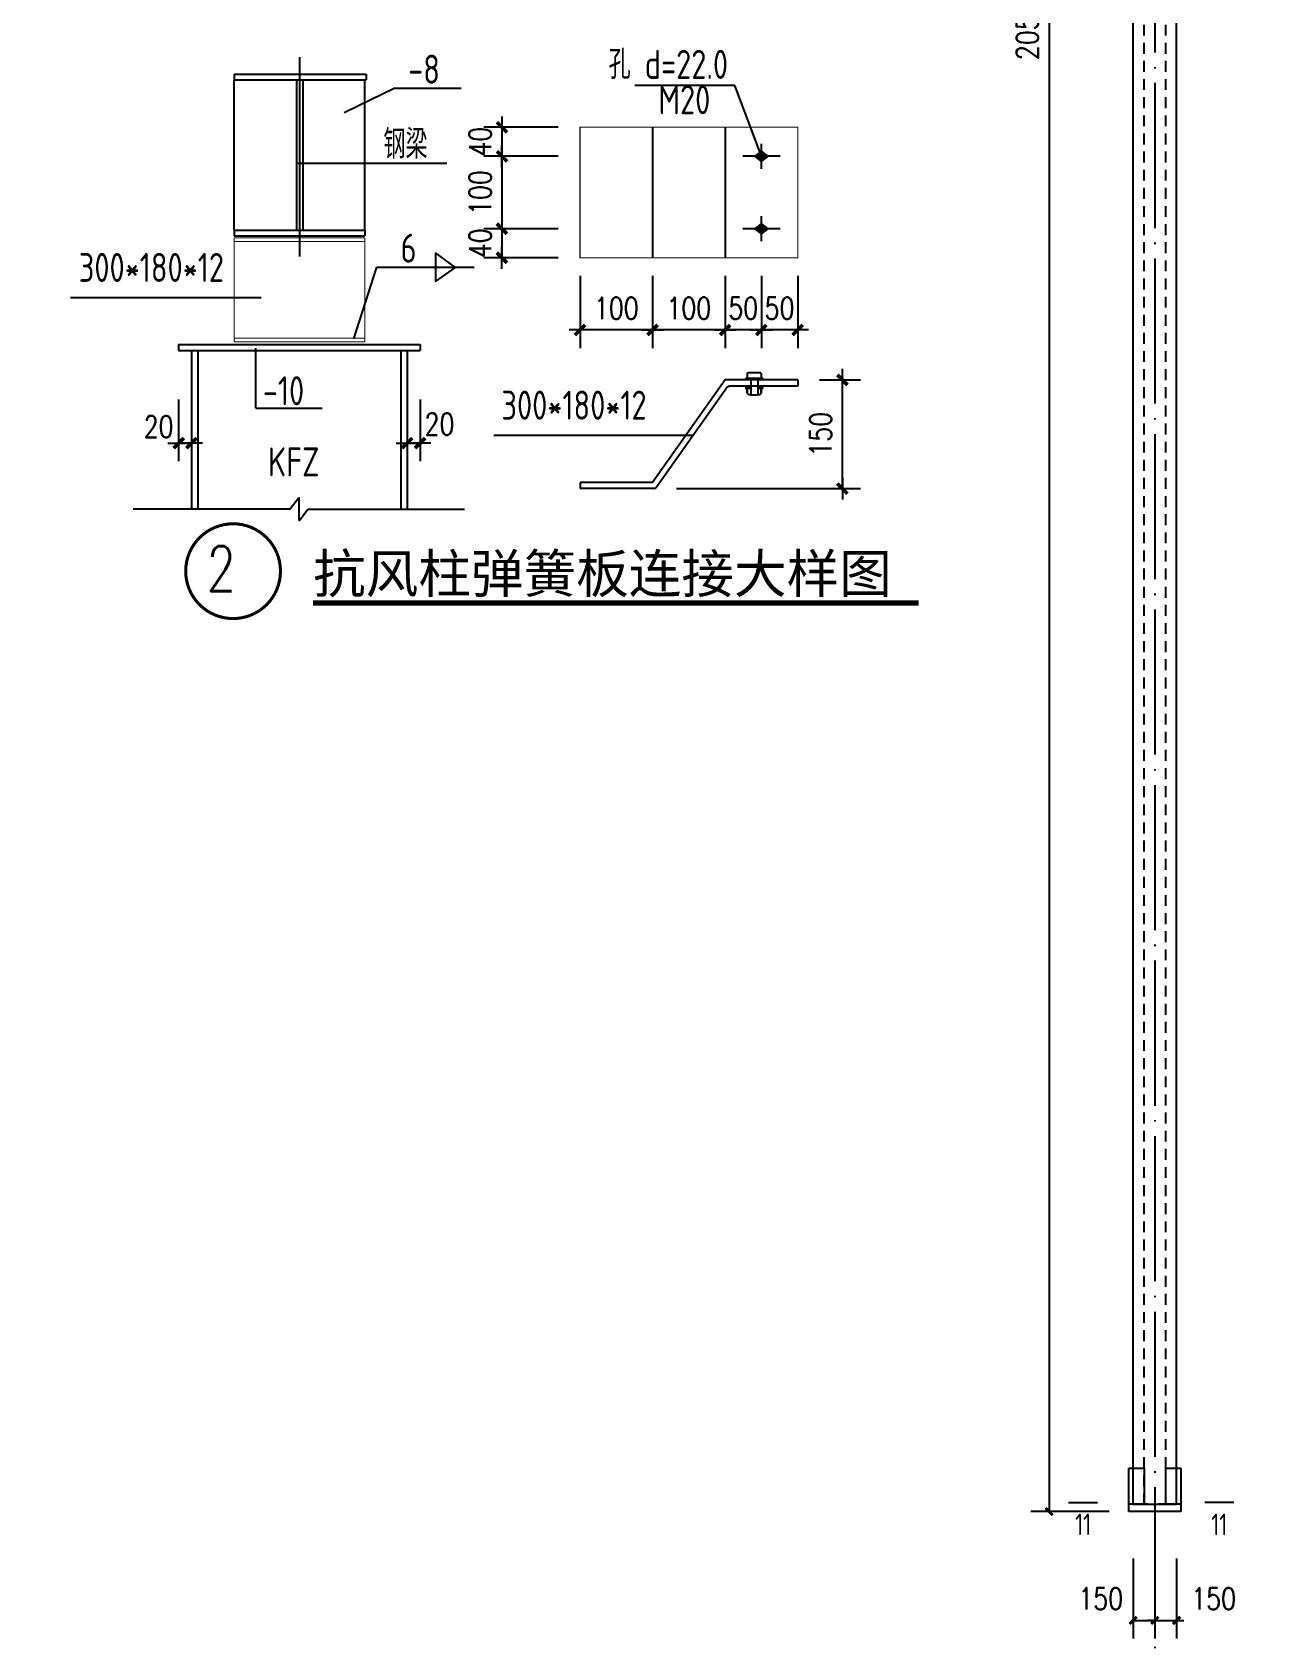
# Model space of a CAD drawing. Extents: x 69728788 to 150676229, y 15322671 to 43663798.
# Drawn here: x 75299984 to 75316932, y 19529627 to 19551819 of the extents above; entities that cross this region are included whole.
import ezdxf
from ezdxf.enums import TextEntityAlignment as Align

# ---------------------------------------------------------------- set-up
doc = ezdxf.new("R2010")
doc.units = 0
doc.header["$LTSCALE"] = 1000
doc.header["$MEASUREMENT"] = 0
for name, pattern in [('4', [5, 1.5, -1, 1.5, -1]), ('6', [8.75, 5, -1.25, 1.25, -1.25]), ('DOTE', [2.4200000000000004, 2, -0.2, 0.02, -0.2])]:
    doc.linetypes.add(name, pattern=pattern)
doc.layers.get('0').update_dxf_attribs({"linetype": 'CONTINUOUS'})
doc.layers.get('DEFPOINTS').update_dxf_attribs({"linetype": 'CONTINUOUS'})
for name, color, linetype in [('10', 7, 'CONTINUOUS'), ('14', 2, 'CONTINUOUS'), ('AXIS', 3, 'CONTINUOUS'), ('DIM_SYMB', 3, 'CONTINUOUS'), ('DOTE', 251, 'DOTE'), ('PUB_DIM', 3, 'CONTINUOUS'), ('PUB_TEXT', 7, 'CONTINUOUS'), ('柱子', 3, 'CONTINUOUS'), ('门窗', 3, '4')]:
    doc.layers.add(name, color=color, linetype=linetype)
doc.styles.add('-黑体', font='simhei.ttf')
doc.styles.add('DIM_FONT', font='SIMPLEX.shx', dxfattribs={"width": 0.8})
doc.styles.add('PC_TEXTSTYLE', font='romans.shx', dxfattribs={"width": 0.8, "bigfont": 'hzfs.shx'})
doc.styles.add('PkpmHz', font='Pkpmeng', dxfattribs={"width": 0.7, "bigfont": 'hztxt'})
doc.styles.add('TSSD_Rein', font='atssdeng.shx', dxfattribs={"width": 0.7, "bigfont": 'atssdchn.shx'})
doc.dimstyles.new('AXIS$0', dxfattribs={"dimtxt": 300, "dimasz": 1, "dimexe": 250, "dimexo": 300, "dimgap": 150, "dimtad": 1, "dimdec": 0, "dimzin": 0, "dimdsep": 46, "dimtxsty": 'DIM_FONT', "dimblk": '_DIMX', "dimblk1": '_DIMX', "dimblk2": '_DIMX', "dimsah": 1, "dimcen": 0.09, "dimclrt": 7, "dimadec": 0, "dimazin": 0, "dimtfac": 1, "dimtdec": 0, "dimtix": 1, "dimtmove": 2, "dimatfit": 3, "dimldrblk": '_DIMX', "dimfxl": 1, "dimtolj": 1, "dimtzin": 0, "dimarcsym": 0})
doc.dimstyles.new('DIMN$0', dxfattribs={"dimtxt": 300, "dimasz": 1, "dimexe": 250, "dimexo": 300, "dimgap": 150, "dimtad": 1, "dimdec": 0, "dimdsep": 46, "dimtxsty": 'DIM_FONT', "dimblk": '_DIMX', "dimcen": 2.5, "dimclrt": 7, "dimadec": 0, "dimazin": 0, "dimtfac": 1, "dimtdec": 0, "dimtix": 1, "dimtmove": 2, "dimatfit": 3, "dimldrblk": '_DIMX', "dimfxl": 1, "dimtolj": 1, "dimtzin": 0, "dimarcsym": 0})

# ---------------------------------------------------------------- blocks, each defined once
blk = doc.blocks.new('_ArchTick')
at = {"color": 0, "linetype": 'ByBlock', "const_width": 0.4}
blk.add_lwpolyline([(-0.5, -0.5), (0.5, 0.5)], dxfattribs=at)
blk = doc.blocks.new('*D715')
at = {"layer": 'DEFPOINTS', "color": 0}
for p in [(75315129.3899678, 19572474.48046558), (75314000.7701496, 19531422.50887001), (75315129.38996774, 19531422.50887001, -401.00413654625)]:
    blk.add_point(p, dxfattribs=at)
at = {"layer": 'PUB_DIM', "color": 0, "lineweight": -2}
for p, q in [((75314829.3899678, 19572474.48046558), (75313750.7701496, 19572474.48046558)), ((75314000.7701496, 19572474.48046558), (75314000.7701496, 19531422.50887001)), ((75314829.38996774, 19531422.50887001), (75313750.7701496, 19531422.50887001))]:
    blk.add_line(p, q, dxfattribs=at)
at = {"layer": 'PUB_DIM', "color": 0, "lineweight": -2, "xscale": 100, "yscale": 100, "zscale": 100}
for p, rotation in [((75314000.7701496, 19572474.48046558), 90), ((75314000.7701496, 19531422.50887001), 270)]:
    blk.add_blockref('_ArchTick', p, dxfattribs=dict(at, rotation=rotation))
at = {"layer": 'PUB_DIM', "color": 7, "insert": (75313700.7701496, 19551948.49466781), "char_height": 300, "attachment_point": 5, "rotation": 90, "style": 'DIM_FONT'}
blk.add_mtext('\\A1;20526', dxfattribs=at)
blk = doc.blocks.new('*D722')
at = {"layer": 'DEFPOINTS', "color": 0}
for p in [(75315457.5258248, 19531077.23617626), (75315757.31797008, 19531077.27817246), (75315757.31797008, 19529922.3753923)]:
    blk.add_point(p, dxfattribs=at)
at = {"layer": 'PUB_DIM', "color": 0, "lineweight": -2}
for p, q in [((75315457.5258248, 19530777.23617626), (75315457.5258248, 19529672.3753923)), ((75315757.31797008, 19530777.27817246), (75315757.31797008, 19529672.3753923)), ((75315457.5258248, 19529922.3753923), (75315357.5258248, 19529922.3753923)), ((75315457.5258248, 19529922.3753923), (75315757.31797008, 19529922.3753923)), ((75315757.31797008, 19529922.3753923), (75315857.31797008, 19529922.3753923))]:
    blk.add_line(p, q, dxfattribs=at)
at = {"layer": 'PUB_DIM', "color": 0, "lineweight": -2, "xscale": 100, "yscale": 100, "zscale": 100}
blk.add_blockref('_ArchTick', (75315457.5258248, 19529922.3753923), dxfattribs=at)
at = {"layer": 'PUB_DIM', "color": 0, "lineweight": -2, "xscale": 100, "yscale": 100, "zscale": 100, "rotation": 180}
blk.add_blockref('_ArchTick', (75315757.31797008, 19529922.3753923), dxfattribs=at)
at = {"layer": 'PUB_DIM', "color": 7, "insert": (75316267.79044847, 19530222.3753923), "char_height": 300, "attachment_point": 5, "style": 'DIM_FONT'}
blk.add_mtext('\\A1;150', dxfattribs=at)
blk = doc.blocks.new('*D723')
at = {"layer": 'DEFPOINTS', "color": 0}
for p in [(75315157.31860295, 19531077.23617626), (75315457.5258248, 19531077.23617626), (75315457.5258248, 19529922.3753923)]:
    blk.add_point(p, dxfattribs=at)
at = {"layer": 'PUB_DIM', "color": 0, "lineweight": -2}
for p, q in [((75315157.31860295, 19530777.23617626), (75315157.31860295, 19529672.3753923)), ((75315457.5258248, 19530777.23617626), (75315457.5258248, 19529672.3753923)), ((75315157.31860295, 19529922.3753923), (75315457.5258248, 19529922.3753923))]:
    blk.add_line(p, q, dxfattribs=at)
at = {"layer": 'PUB_DIM', "color": 0, "lineweight": -2, "xscale": 100, "yscale": 100, "zscale": 100, "rotation": 180}
blk.add_blockref('_ArchTick', (75315157.31860295, 19529922.3753923), dxfattribs=at)
at = {"layer": 'PUB_DIM', "color": 0, "lineweight": -2, "xscale": 100, "yscale": 100, "zscale": 100}
blk.add_blockref('_ArchTick', (75315457.5258248, 19529922.3753923), dxfattribs=at)
at = {"layer": 'PUB_DIM', "color": 7, "insert": (75314712.1137353, 19530222.3753923), "char_height": 300, "attachment_point": 5, "style": 'DIM_FONT'}
blk.add_mtext('\\A1;150', dxfattribs=at)
blk = doc.blocks.new('_DIMX')
blk.add_line((-150, 0), (150, 0))
at = {"const_width": 50}
blk.add_lwpolyline([(-70, -70), (70, 70)], dxfattribs=at)
blk = doc.blocks.new('*D13')
at = {"layer": 'AXIS', "color": 3, "lineweight": -2}
for p, q in [((-298666.6924806154, -105587.0393587406), (-298666.6924806154, -106437.3220376099)), ((-298488.3454087554, -105587.0393587406), (-298488.3454087554, -106437.3220376099)), ((-298667.6924806154, -106187.3220376099), (-298668.6924806154, -106187.3220376099)), ((-298666.6924806154, -106187.3220376099), (-298488.3454087554, -106187.3220376099)), ((-298487.3454087554, -106187.3220376099), (-298486.3454087554, -106187.3220376099))]:
    blk.add_line(p, q, dxfattribs=at)
at = {"layer": 'DEFPOINTS', "color": 0}
for p in [(-298666.6924806154, -105287.0393587406), (-298488.3454087554, -105287.0393587406), (-298488.3454087554, -106187.3220376099)]:
    blk.add_point(p, dxfattribs=at)
at = {"layer": 'AXIS', "color": 3, "lineweight": -2}
blk.add_blockref('_DIMX', (-298666.6924806154, -106187.3220376099), dxfattribs=at)
at = {"layer": 'AXIS', "color": 3, "lineweight": -2, "rotation": 180}
blk.add_blockref('_DIMX', (-298488.3454087554, -106187.3220376099), dxfattribs=at)
at = {"layer": 'AXIS', "color": 7, "insert": (-298942.5402753605, -105959.6687170855), "char_height": 300, "attachment_point": 5, "style": 'DIM_FONT'}
blk.add_mtext('\\A1;20', dxfattribs=at)
blk = doc.blocks.new('*D14')
at = {"layer": 'AXIS', "color": 3, "lineweight": -2}
for p, q in [((-295517.8977238951, -105587.0393587406), (-295517.8977238951, -106437.3220376099)), ((-295339.5506527774, -105587.0393587406), (-295339.5506527774, -106437.3220376099)), ((-295518.8977238951, -106187.3220376099), (-295519.8977238951, -106187.3220376099)), ((-295339.5506527774, -106187.3220376099), (-295517.8977238951, -106187.3220376099)), ((-295338.5506527774, -106187.3220376099), (-295337.5506527774, -106187.3220376099))]:
    blk.add_line(p, q, dxfattribs=at)
at = {"layer": 'DEFPOINTS', "color": 0}
for p in [(-295517.8977238951, -105287.0393587406), (-295339.5506527774, -105287.0393587406), (-295517.8977238951, -106187.3220376099)]:
    blk.add_point(p, dxfattribs=at)
at = {"layer": 'AXIS', "color": 3, "lineweight": -2}
blk.add_blockref('_DIMX', (-295517.8977238951, -106187.3220376099), dxfattribs=at)
at = {"layer": 'AXIS', "color": 3, "lineweight": -2, "rotation": 180}
blk.add_blockref('_DIMX', (-295339.5506527774, -106187.3220376099), dxfattribs=at)
at = {"layer": 'AXIS', "color": 7, "insert": (-295071.2875398617, -105925.2375021699), "char_height": 300, "attachment_point": 5, "style": 'DIM_FONT'}
blk.add_mtext('\\A1;20', dxfattribs=at)
blk = doc.blocks.new('*D15')
at = {"layer": 'AXIS', "color": 3, "lineweight": -2}
for p, q in [((-293434.9021187653, -103232.3992276209), (-294460.847631007, -103232.3992276209)), ((-294210.847631007, -103231.3992276209), (-294210.847631007, -103230.3992276209)), ((-294210.847631007, -103232.3992276209), (-294210.847631007, -103632.3992276209)), ((-293434.9021187653, -103632.3992276209), (-294460.847631007, -103632.3992276209)), ((-294210.847631007, -103633.3992276209), (-294210.847631007, -103634.3992276209))]:
    blk.add_line(p, q, dxfattribs=at)
at = {"layer": 'DEFPOINTS', "color": 0}
for p in [(-293134.9021187653, -103232.3992276209), (-294210.847631007, -103632.3992276209), (-293134.9021187653, -103632.3992276209)]:
    blk.add_point(p, dxfattribs=at)
at = {"layer": 'AXIS', "color": 3, "lineweight": -2}
for p, rotation in [((-294210.847631007, -103232.3992276209), 270), ((-294210.847631007, -103632.3992276209), 90)]:
    blk.add_blockref('_DIMX', p, dxfattribs=dict(at, rotation=rotation))
at = {"layer": 'AXIS', "color": 7, "insert": (-294510.847631007, -103432.399227621), "char_height": 300, "attachment_point": 5, "rotation": 90, "style": 'DIM_FONT'}
blk.add_mtext('\\A1;40', dxfattribs=at)
blk = doc.blocks.new('*D16')
at = {"layer": 'AXIS', "color": 3, "lineweight": -2}
for p, q in [((-293434.9021187653, -102232.3992276209), (-294460.847631007, -102232.3992276209)), ((-294210.847631007, -102233.3992276209), (-294210.847631007, -103231.3992276209)), ((-293434.9021187653, -103232.3992276209), (-294460.847631007, -103232.3992276209))]:
    blk.add_line(p, q, dxfattribs=at)
at = {"layer": 'DEFPOINTS', "color": 0}
for p in [(-293134.9021187653, -102232.3992276209), (-294210.847631007, -103232.3992276209), (-293134.9021187653, -103232.3992276209)]:
    blk.add_point(p, dxfattribs=at)
at = {"layer": 'AXIS', "color": 3, "lineweight": -2}
for p, rotation in [((-294210.847631007, -102232.3992276209), 90), ((-294210.847631007, -103232.3992276209), 270)]:
    blk.add_blockref('_DIMX', p, dxfattribs=dict(at, rotation=rotation))
at = {"layer": 'AXIS', "color": 7, "insert": (-294510.847631007, -102732.399227621), "char_height": 300, "attachment_point": 5, "rotation": 90, "style": 'DIM_FONT'}
blk.add_mtext('\\A1;100', dxfattribs=at)
blk = doc.blocks.new('*D17')
at = {"layer": 'AXIS', "color": 3, "lineweight": -2}
for p, q in [((-293434.9021187653, -101832.3992276209), (-294460.847631007, -101832.3992276209)), ((-294210.847631007, -101831.3992276209), (-294210.847631007, -101830.3992276209)), ((-294210.847631007, -101832.3992276209), (-294210.847631007, -102232.3992276209)), ((-293434.9021187653, -102232.3992276209), (-294460.847631007, -102232.3992276209)), ((-294210.847631007, -102233.3992276209), (-294210.847631007, -102234.3992276209))]:
    blk.add_line(p, q, dxfattribs=at)
at = {"layer": 'DEFPOINTS', "color": 0}
for p in [(-293134.9021187653, -101832.3992276209), (-294210.847631007, -102232.3992276209), (-293134.9021187653, -102232.3992276209)]:
    blk.add_point(p, dxfattribs=at)
at = {"layer": 'AXIS', "color": 3, "lineweight": -2}
for p, rotation in [((-294210.847631007, -101832.3992276209), 270), ((-294210.847631007, -102232.3992276209), 90)]:
    blk.add_blockref('_DIMX', p, dxfattribs=dict(at, rotation=rotation))
at = {"layer": 'AXIS', "color": 7, "insert": (-294510.847631007, -102032.399227621), "char_height": 300, "attachment_point": 5, "rotation": 90, "style": 'DIM_FONT'}
blk.add_mtext('\\A1;40', dxfattribs=at)
blk = doc.blocks.new('*D18')
at = {"layer": 'AXIS', "color": 3, "lineweight": -2}
for p, q in [((-290634.4894681681, -103878.8660660869), (-290634.4894681681, -104877.1040345846)), ((-290134.4894683888, -103878.8660660869), (-290134.4894683888, -104877.1040345846)), ((-290635.4894681681, -104627.1040345846), (-290636.4894681681, -104627.1040345846)), ((-290134.4894683888, -104627.1040345846), (-290634.4894681681, -104627.1040345846)), ((-290133.4894683888, -104627.1040345846), (-290132.4894683888, -104627.1040345846))]:
    blk.add_line(p, q, dxfattribs=at)
at = {"layer": 'DEFPOINTS', "color": 0}
for p in [(-290634.4894681681, -103578.8660660869), (-290134.4894683888, -103578.8660660869), (-290634.4894681681, -104627.1040345846)]:
    blk.add_point(p, dxfattribs=at)
at = {"layer": 'AXIS', "color": 3, "lineweight": -2}
blk.add_blockref('_DIMX', (-290634.4894681681, -104627.1040345846), dxfattribs=at)
at = {"layer": 'AXIS', "color": 3, "lineweight": -2, "rotation": 180}
blk.add_blockref('_DIMX', (-290134.4894683888, -104627.1040345846), dxfattribs=at)
at = {"layer": 'AXIS', "color": 7, "insert": (-290384.4894682784, -104327.1040345846), "char_height": 300, "attachment_point": 5, "style": 'DIM_FONT'}
blk.add_mtext('\\A1;50', dxfattribs=at)
blk = doc.blocks.new('*D19')
at = {"layer": 'AXIS', "color": 3, "lineweight": -2}
for p, q in [((-291134.4894679138, -103878.8660660869), (-291134.4894679138, -104877.1040345846)), ((-290634.4894681681, -103878.8660660869), (-290634.4894681681, -104877.1040345846)), ((-291135.4894679138, -104627.1040345846), (-291136.4894679138, -104627.1040345846)), ((-290634.4894681681, -104627.1040345846), (-291134.4894679138, -104627.1040345846)), ((-290633.4894681681, -104627.1040345846), (-290632.4894681681, -104627.1040345846))]:
    blk.add_line(p, q, dxfattribs=at)
at = {"layer": 'DEFPOINTS', "color": 0}
for p in [(-291134.4894679138, -103578.8660660869), (-290634.4894681681, -103578.8660660869), (-291134.4894679138, -104627.1040345846)]:
    blk.add_point(p, dxfattribs=at)
at = {"layer": 'AXIS', "color": 3, "lineweight": -2}
blk.add_blockref('_DIMX', (-291134.4894679138, -104627.1040345846), dxfattribs=at)
at = {"layer": 'AXIS', "color": 3, "lineweight": -2, "rotation": 180}
blk.add_blockref('_DIMX', (-290634.4894681681, -104627.1040345846), dxfattribs=at)
at = {"layer": 'AXIS', "color": 7, "insert": (-290884.4894680409, -104327.1040345846), "char_height": 300, "attachment_point": 5, "style": 'DIM_FONT'}
blk.add_mtext('\\A1;50', dxfattribs=at)
blk = doc.blocks.new('*D20')
at = {"layer": 'AXIS', "color": 3, "lineweight": -2}
for p, q in [((-292134.9021188696, -103878.8660660869), (-292134.9021188696, -104877.1040345846)), ((-291134.4894679138, -103878.8660660869), (-291134.4894679138, -104877.1040345846)), ((-291135.4894679138, -104627.1040345846), (-292133.9021188696, -104627.1040345846))]:
    blk.add_line(p, q, dxfattribs=at)
at = {"layer": 'DEFPOINTS', "color": 0}
for p in [(-292134.9021188696, -103578.8660660869), (-291134.4894679138, -103578.8660660869), (-292134.9021188696, -104627.1040345846)]:
    blk.add_point(p, dxfattribs=at)
at = {"layer": 'AXIS', "color": 3, "lineweight": -2, "rotation": 180}
blk.add_blockref('_DIMX', (-292134.9021188696, -104627.1040345846), dxfattribs=at)
at = {"layer": 'AXIS', "color": 3, "lineweight": -2}
blk.add_blockref('_DIMX', (-291134.4894679138, -104627.1040345846), dxfattribs=at)
at = {"layer": 'AXIS', "color": 7, "insert": (-291634.6957933917, -104327.1040345846), "char_height": 300, "attachment_point": 5, "style": 'DIM_FONT'}
blk.add_mtext('\\A1;100', dxfattribs=at)
blk = doc.blocks.new('*D21')
at = {"layer": 'AXIS', "color": 3, "lineweight": -2}
for p, q in [((-293134.9021187653, -103878.8660660869), (-293134.9021187653, -104877.1040345846)), ((-292134.9021188696, -103878.8660660869), (-292134.9021188696, -104877.1040345846)), ((-292135.9021188696, -104627.1040345846), (-293133.9021187653, -104627.1040345846))]:
    blk.add_line(p, q, dxfattribs=at)
at = {"layer": 'DEFPOINTS', "color": 0}
for p in [(-293134.9021187653, -103578.8660660869), (-292134.9021188696, -103578.8660660869), (-293134.9021187653, -104627.1040345846)]:
    blk.add_point(p, dxfattribs=at)
at = {"layer": 'AXIS', "color": 3, "lineweight": -2, "rotation": 180}
blk.add_blockref('_DIMX', (-293134.9021187653, -104627.1040345846), dxfattribs=at)
at = {"layer": 'AXIS', "color": 3, "lineweight": -2}
blk.add_blockref('_DIMX', (-292134.9021188696, -104627.1040345846), dxfattribs=at)
at = {"layer": 'AXIS', "color": 7, "insert": (-292634.9021188175, -104327.1040345846), "char_height": 300, "attachment_point": 5, "style": 'DIM_FONT'}
blk.add_mtext('\\A1;100', dxfattribs=at)
blk = doc.blocks.new('*D1983')
at = {"layer": 'DEFPOINTS', "color": 0}
for p in [(75262957.52582484, 19530059.95844808), (75329157.52582484, 19530059.95844808), (75329157.52582484, 19527633.65377695)]:
    blk.add_point(p, dxfattribs=at)
at = {"layer": 'PUB_DIM', "color": 0, "lineweight": -2}
for p, q in [((75262957.52582484, 19529759.95844808), (75262957.52582484, 19527383.65377695)), ((75329157.52582484, 19529759.95844808), (75329157.52582484, 19527383.65377695)), ((75262957.52582484, 19527633.65377695), (75329157.52582484, 19527633.65377695))]:
    blk.add_line(p, q, dxfattribs=at)
at = {"layer": 'PUB_DIM', "color": 0, "lineweight": -2, "xscale": 100, "yscale": 100, "zscale": 100, "rotation": 180}
blk.add_blockref('_ArchTick', (75262957.52582484, 19527633.65377695), dxfattribs=at)
at = {"layer": 'PUB_DIM', "color": 0, "lineweight": -2, "xscale": 100, "yscale": 100, "zscale": 100}
blk.add_blockref('_ArchTick', (75329157.52582484, 19527633.65377695), dxfattribs=at)
at = {"layer": 'PUB_DIM', "color": 7, "insert": (75296057.52582484, 19527933.65377695), "char_height": 300, "attachment_point": 5, "style": 'DIM_FONT'}
blk.add_mtext('\\A1;33100', dxfattribs=at)
blk = doc.blocks.new('aweaer')
at = {"color": 1, "linetype": '6'}
blk.add_line((-297000.813641436, -100864.46667311, 364), (-297000.813641436, -103615.9301205747, 364), dxfattribs=at)
at = {"color": 2}
for p, q in [((-297900.813641436, -101101.1273931327, 364), (-296081.409631209, -101101.1273931327, 364)), ((-297900.813641436, -101101.1273931327, 364), (-297900.813641436, -101176.72487301, 364)), ((-297900.813641436, -101176.72487301, 364), (-296081.409631209, -101176.72487301, 364)), ((-297044.3592418354, -101176.72487301, 364), (-297044.3592418354, -103253.0252015115, 364)), ((-296957.2680410366, -101176.72487301, 364), (-296957.2680410366, -103253.0252015115, 364)), ((-296081.409631209, -101101.1273931327, 364), (-296081.409631209, -101176.72487301, 364)), ((-297900.813641436, -103253.0252015115, 364), (-296100.813641436, -103253.0252015115, 364)), ((-297900.813641436, -103253.0252015115, 364), (-297900.813641436, -103328.622681389, 364)), ((-297900.813641436, -103328.622681389, 364), (-296100.813641436, -103328.622681389, 364)), ((-296100.813641436, -103253.0252015115, 364), (-296100.813641436, -103328.622681389, 364)), ((-298488.3454087675, -104910.5704770632, 364), (-298488.3454087675, -107086.5878085588, 364)), ((-298488.3454087675, -104910.5704770632, 364), (-298488.3454087675, -107004.6400128846, 364)), ((-298402.2160445201, -104910.5704770632, 364), (-298402.2160445201, -107086.5878085588, 364)), ((-298402.2160445201, -104910.5704770632, 364), (-298402.2160445201, -107004.6400128846, 364)), ((-297604.1442102804, -105705.543452988, 364), (-297604.1442102804, -104876.0454748966, 364)), ((-295604.0270882003, -104910.5704770632, 364), (-295604.0270882003, -107004.6400128846, 364)), ((-295604.0270882003, -104910.5704770632, 364), (-295604.0270882003, -107086.5878085588, 364)), ((-295517.8977239528, -104910.5704770632, 364), (-295517.8977239528, -107004.6400128846, 364)), ((-297604.1442102804, -105705.543452988, 364), (-296686.5527728317, -105705.543452988, 364)), ((-297132.5460873913, -107098.8183312413, 364), (-297008.234001733, -106937.3326892328, 364)), ((-297008.234001733, -106937.3326892328, 364), (-297008.234001733, -107253.9652817246, 364)), ((-297132.0052427916, -107098.8183312413, 364), (-299293.9774150206, -107098.8183312413, 364)), ((-297006.3473719224, -107257.1505998868, 364), (-296884.4627606734, -107098.8183312413, 364)), ((-296884.4627606734, -107098.8183312413, 364), (-294727.1064382946, -107098.8183312413, 364))]:
    blk.add_line(p, q, dxfattribs=at)
at = {"color": 3}
for p, q in [((-297900.813641436, -103253.0252015115, 364), (-297900.813641436, -101176.72487301, 364)), ((-296100.813641436, -103253.0252015115, 364), (-296100.813641436, -101176.72487301, 364))]:
    blk.add_line(p, q, dxfattribs=at)
at = {"color": 4}
for p, q in [((-292134.9021187653, -101832.399227644, 564), (-292134.9021187653, -103632.399227505, 564)), ((-291134.4894683888, -101832.399227644, 564), (-291134.4894683888, -103632.399227505, 564)), ((-291134.4894683888, -105314.9901967592, 564), (-292134.9021187653, -106728.9741965214, 564)), ((-291102.2593345778, -105409.1307277576, 564), (-292088.5868872186, -106806.8656650883, 564)), ((-290134.4894683888, -105314.9901967592, 564), (-291134.4894683888, -105314.9901967592, 564)), ((-290134.4894683888, -105401.0061967591, 564), (-291084.4647859815, -105401.0061967591, 564)), ((-290134.4894683888, -105314.9901967592, 564), (-290134.4894683888, -105401.0061967591, 564)), ((-292134.9021187653, -106728.9741965214, 564), (-293134.9021189041, -106728.9741965214, 564)), ((-293134.9021189041, -106728.9741965214, 564), (-293134.9021189041, -106814.9901965213, 564)), ((-292106.3814358148, -106814.9901965213, 564), (-293134.9021189041, -106814.9901965213, 564)), ((-292106.3814358148, -106814.9901965213, 564), (-292088.5868872186, -106806.8656650883, 564))]:
    blk.add_line(p, q, dxfattribs=at)
for p, q in [((-295127.5721285861, -103565.6712955382, 364), (-295127.5721285861, -103960.7276057721, 364)), ((-294851.6901024054, -103764.0133541595, 364), (-295127.5721285861, -103565.6712955382, 364)), ((-296249.9306126549, -104750.5631706886, 364), (-295934.0947132926, -103763.4707519681, 364)), ((-295934.0947132926, -103763.4707519681, 364), (-294592.7775526159, -103763.4707519681, 364)), ((-295127.5721285861, -103960.7276057721, 364), (-294851.6901024054, -103764.0133541595, 364)), ((-297528.4107019988, -104185.0495903086, 364), (-300156.3569515334, -104185.0495903086, 364)), ((-298666.6924801516, -104828.622681389, 364), (-295339.5506525688, -104828.622681389, 364)), ((-298666.6924801516, -104828.622681389, 364), (-298666.6924801516, -104910.5704770632, 364)), ((-298666.6924801516, -104910.5704770632, 364), (-295339.5506525688, -104910.5704770632, 364)), ((-295339.5506525688, -104828.622681389, 364), (-295339.5506525688, -104910.5704770632, 364)), ((-291102.2593345778, -105409.1307277576, 564), (-291084.4647859815, -105401.0061967591, 564)), ((-291575.6957935771, -106083.8541965204, 564), (-294323.8418448716, -106083.8541965204, 564))]:
    blk.add_line(p, q)
at = {"color": 1}
for p, q in [((-290829.6298829427, -105228.5325758382, 564), (-290813.6298829427, -105212.5325758382, 564)), ((-290829.6298829427, -105228.5325758382, 564), (-290829.6298829427, -105292.5325758382, 564)), ((-290813.6298829427, -105212.5325758382, 564), (-290653.6298829427, -105212.5325758382, 564)), ((-290781.6298829427, -105292.5325758382, 564), (-290781.2924638752, -105528.1858848113, 564)), ((-290685.6298829427, -105292.5325758382, 564), (-290685.2924638752, -105528.1858848113, 564)), ((-290637.6298829427, -105228.5325758382, 564), (-290653.6298829427, -105212.5325758382, 564)), ((-290637.6298829427, -105228.5325758382, 564), (-290637.6298829427, -105292.5325758382, 564)), ((-290829.5610054066, -105448.097848358, 564), (-290815.0392479001, -105433.5760908512, 564)), ((-290829.5610054066, -105448.097848358, 564), (-290829.5610054066, -105500.0653658345, 564)), ((-290829.5610054066, -105500.0653658345, 564), (-290829.5610054066, -105448.097848358, 564)), ((-290829.5610054066, -105500.0653658345, 564), (-290813.5610054066, -105516.0653658345, 564)), ((-290813.5610054066, -105516.0653658345, 564), (-290781.5610054066, -105516.0653658345, 564)), ((-290685.2924638752, -105528.1858848113, 564), (-290781.2924638752, -105528.1858848113, 564)), ((-290685.5610054066, -105516.0653658345, 564), (-290653.5610054066, -105516.0653658345, 564)), ((-290637.5610054066, -105500.0653658345, 564), (-290653.5610054066, -105516.0653658345, 564)), ((-290637.5610054066, -105448.097848358, 564), (-290652.0827629134, -105433.5760908512, 564)), ((-290637.5610054066, -105448.097848358, 564), (-290637.5610054066, -105500.0653658345, 564)), ((-290637.5610054066, -105500.0653658345, 564), (-290637.5610054066, -105448.097848358, 564))]:
    blk.add_line(p, q, dxfattribs=at)
at = {"color": 4, "const_width": 14, "elevation": 564}
blk.add_lwpolyline([(-290134.4894683888, -101832.3992276209), (-293134.9021187653, -101832.3992276209), (-293134.9021187653, -103632.3992276209), (-290134.4894683888, -103632.3992276209)], close=True, dxfattribs=at)
at = {"color": 4, "const_width": 14, "elevation": 364}
for points in [[(-297900.8136418411, -103355.6809601615), (-296100.8136417023, -103355.6809601615)], [(-297900.8136418411, -103355.6809601615), (-297900.8136418411, -104791.5694141575)], [(-297900.8136418411, -103408.0636236233), (-296100.8136417023, -103408.0636236233)], [(-296100.8136417023, -103355.6809601615), (-296100.8136417023, -104791.5694141575)], [(-297900.8136418411, -104739.1867510666), (-296100.8136417023, -104739.1867510666)], [(-297900.8136418411, -104791.5694141575), (-296100.8136417023, -104791.5694141575)]]:
    blk.add_lwpolyline(points, dxfattribs=at)
at = {"color": 1, "elevation": 564}
for points in [[(-290781.6298829427, -105307.0543333449), (-290844.6788382203, -105307.0543333449), (-290844.6788382203, -105292.5325758382), (-290621.4003052659, -105292.5325758382), (-290621.4003052659, -105307.0543333449), (-290685.6298829427, -105307.0543333449)], [(-290781.5610054066, -105433.5760908512), (-290844.6099606841, -105433.5760908512), (-290844.6099606841, -105419.0543333449), (-290781.5610054066, -105419.0543333449)], [(-290685.5610054066, -105419.0543333449), (-290621.3314277297, -105419.0543333449), (-290621.3314277297, -105433.5760908512), (-290685.5610054066, -105433.5760908512)]]:
    blk.add_lwpolyline(points, dxfattribs=at)
at = {"layer": '10', "color": 253}
for p, q in [((-290634.4894683888, -102404.4312276269, 564), (-290634.4894683888, -102060.3672276264, 564)), ((-290376.4414688224, -102232.3992276265, 564), (-290892.5374688232, -102232.3992276265, 564)), ((-290634.4894683888, -103404.4312276501, 564), (-290634.4894683888, -103060.3672276494, 564)), ((-290376.4414688224, -103232.3992276498, 564), (-290892.5374688232, -103232.3992276498, 564))]:
    blk.add_line(p, q, dxfattribs=at)
at = {"layer": '10', "const_width": 41.99998219807942, "elevation": 728}
blk.add_lwpolyline([(-297263.1284342156, -107952.597467516, 1), (-298569.7951001403, -107952.597467516, 1), (-297263.1284342156, -107952.597467516, 1)], format="xyb", close=True, dxfattribs=at)
at = {"layer": '10'}
for points in [[(-290522.6690625423, -102232.3992276265, 564), (-290634.4894683888, -102146.3832276264, 564), (-290634.4894683888, -102318.4152276268, 564), (-290746.3105313755, -102232.3992276265, 564)], [(-290522.6690625423, -103232.3992276498, 564), (-290634.4894683888, -103146.3832276497, 564), (-290634.4894683888, -103318.4152276498, 564), (-290746.3105313755, -103232.3992276498, 564)]]:
    blk.add_solid(points, dxfattribs=at)
at = {"layer": 'AXIS', "linetype": 'ByBlock'}
for p, q in [((-295688.1086159866, -101292.0067049799, 364), (-296385.3027751414, -101633.034429226, 364)), ((-295688.1086159866, -101292.0067049799, 364), (-294770.5171785369, -101292.0067049799, 364)), ((-291002.1044411306, -101256.2847074365, 564), (-292379.0368325003, -101256.2847074365, 564)), ((-290634.4894683888, -102232.3992276265, 564), (-291002.1044411306, -101256.2847074365, 564)), ((-297037.6260843496, -102326.6674823674, 364), (-294968.7107543522, -102326.6674823674, 364))]:
    blk.add_line(p, q, dxfattribs=at)
at = {"layer": 'AXIS'}
blk.add_line((-295517.8977239528, -104910.5704770632, 364), (-295517.8977239528, -107086.5878085588, 364), dxfattribs=at)
at = {"layer": 'DIM_SYMB', "const_width": 70, "elevation": -800}
blk.add_lwpolyline([(-296813.5813143686, -108391.7949111859), (-288465.5644367313, -108391.7949111859)], dxfattribs=at)
at = {"layer": '10', "style": 'PC_TEXTSTYLE', "width": 0.7989904070546959}
blk.add_text('2', height=622.2222222222223, dxfattribs=at).set_placement((-298281.4020106727, -108227.9695980683, 728), (-297878.9475834155, -108227.9695980683, 728), align=Align.FIT)
at = {"layer": 'AXIS', "linetype": 'ByBlock', "style": 'TSSD_Rein', "width": 0.8}
for s, p in [('孔 d=22.0', (-292740.6114759727, -101165.6701803148, 866)), ('-8', (-295503.8242244106, -101231.9503278468, 666)), ('M20', (-292053.8766818571, -101652.4129277786, 866)), ('钢梁', (-295843.7105180845, -102266.4505868667, 666)), ('6', (-295608.5814323645, -103698.8252044242, 364)), ('300*180*12', (-300043.3968192863, -103965.1457467164, 364)), ('-10', (-297506.3468156909, -105664.9180389267, 666)), ('300*180*12', (-294218.1233446175, -105863.950352928, 564)), ('KFZ', (-297436.8333988339, -106646.5496468191, 666))]:
    blk.add_text(s, height=400, dxfattribs=at).set_placement(p)
at = {"layer": 'PUB_TEXT', "style": '-黑体'}
blk.add_text('抗风柱弹簧板连接大样图', height=531.6455696202532, dxfattribs=at).set_placement((-296813.5813143686, -108251.7949111859, -36))
at = {"color": 4}
blk.add_linear_dim(base=(-289518.7596049649, -105314.9901969041, 564), p1=(-292106.3814356872, -106814.9901967592, 564), p2=(-290134.4894684475, -105314.9901969041, 564), angle=90, text='150', dimstyle='DIMN$0', override={"dimzin": 0, "dimblk1": '_DIMX', "dimblk2": '_DIMX', "dimsah": 1, "dimcen": 0.09, "dimclrd": 3, "dimclre": 3}, dxfattribs=at).render()
at = {"layer": 'AXIS'}
for base, p1, p2, angle, text, picture, middle in [((-294210.847631007, -102232.3992276209, 564), (-293134.9021187653, -101832.3992276209, 564), (-293134.9021187653, -102232.3992276209, 564), 90, '40', '*D17', (-294510.847631007, -102032.399227621, 564)), ((-294210.847631007, -103232.3992276209, 564), (-293134.9021187653, -102232.3992276209, 564), (-293134.9021187653, -103232.3992276209, 564), 90, '100', '*D16', (-294510.847631007, -102732.399227621, 564)), ((-294210.847631007, -103632.3992276209, 564), (-293134.9021187653, -103232.3992276209, 564), (-293134.9021187653, -103632.3992276209, 564), 90, '40', '*D15', (-294510.847631007, -103432.399227621, 564)), ((-293134.9021187653, -104627.1040345846, 564), (-292134.9021188696, -103578.8660660869, 564), (-293134.9021187653, -103578.8660660869, 564), 180, '100', '*D21', (-292634.9021188175, -104327.1040345846, 564)), ((-292134.9021188696, -104627.1040345846, 564), (-291134.4894679138, -103578.8660660869, 564), (-292134.9021188696, -103578.8660660869, 564), 180, '100', '*D20', (-291634.6957933917, -104327.1040345846, 564)), ((-291134.4894679138, -104627.1040345846, 564), (-290634.4894681681, -103578.8660660869, 564), (-291134.4894679138, -103578.8660660869, 564), 180, '50', '*D19', (-290884.4894680409, -104327.1040345846, 564)), ((-290634.4894681681, -104627.1040345846, 564), (-290134.4894683888, -103578.8660660869, 564), (-290634.4894681681, -103578.8660660869, 564), 180, '50', '*D18', (-290384.4894682784, -104327.1040345846, 564))]:
    dim = blk.add_linear_dim(base=base, p1=p1, p2=p2, angle=angle, text=text, dimstyle='DIMN$0', override={"dimzin": 0, "dimblk1": '_DIMX', "dimblk2": '_DIMX', "dimsah": 1, "dimcen": 0.09, "dimclrd": 3, "dimclre": 3}, dxfattribs=at)
    dim.commit()
    dim.dimension.update_dxf_attribs({"geometry": picture, "text_midpoint": middle})
dim = blk.add_linear_dim(base=(-298488.3454087554, -106187.3220376099, 364), p1=(-298666.6924806154, -105287.0393587406, 364), p2=(-298488.3454087554, -105287.0393587406, 364), text='20', dimstyle='DIMN$0', override={"dimzin": 0, "dimblk1": '_DIMX', "dimblk2": '_DIMX', "dimsah": 1, "dimcen": 0.09, "dimclrd": 3, "dimclre": 3}, dxfattribs=at)
dim.commit()
dim.dimension.update_dxf_attribs({"geometry": '*D13', "text_midpoint": (-298942.5402753605, -105959.6687170855, 364), "dimtype": 160})
dim = blk.add_linear_dim(base=(-295517.8977238951, -106187.3220376099, 364), p1=(-295339.5506527774, -105287.0393587406, 364), p2=(-295517.8977238951, -105287.0393587406, 364), angle=180, text='20', dimstyle='DIMN$0', override={"dimzin": 0, "dimblk1": '_DIMX', "dimblk2": '_DIMX', "dimsah": 1, "dimcen": 0.09, "dimclrd": 3, "dimclre": 3}, dxfattribs=at)
dim.commit()
dim.dimension.update_dxf_attribs({"geometry": '*D14', "text_midpoint": (-295071.2875398617, -105925.2375021699, 364), "dimtype": 160})

msp = doc.modelspace()

# ---------------------------------------------------------------- linework, layer by layer
at = {"layer": '10', "ltscale": 100}
for p, q in [((75314269.44045065, 19531546.10883434, -300.7531024082258), (75314669.44045065, 19531546.10883434, -300.7531024082258)), ((75316545.61119898, 19531546.10883434, -300.7531024082258), (75316145.61119898, 19531546.10883434, -300.7531024082258))]:
    msp.add_line(p, q, dxfattribs=at)
at = {"layer": '14'}
for p, q in [((75315099.44045065, 19531522.50887001, -300.7531024082258), (75315099.44045065, 19532022.50887001, -300.7531024082258)), ((75315099.44045065, 19532022.50887001, -300.7531024082258), (75315309.441061, 19532022.50887001, -300.7531024082258)), ((75315309.441061, 19532022.50887001, -300.7531024082258), (75315309.441061, 19531522.50887001, -300.7531024082258)), ((75315609.441061, 19531522.50887001, -300.7531024082258), (75315609.441061, 19532022.50887001, -300.7531024082258)), ((75315609.441061, 19532022.50887001, -300.7531024082258), (75315815.44167136, 19532022.50887001, -300.7531024082258)), ((75315815.44167136, 19532022.50887001, -300.7531024082258), (75315815.44167136, 19531522.50887001, -300.7531024082258)), ((75315099.44045065, 19531422.50887001, -300.7531024082258), (75315099.44045065, 19531522.50887001, -300.7531024082258)), ((75315359.441061, 19531522.50887001, -300.7531024082258), (75315099.44045065, 19531522.50887001, -300.7531024082258)), ((75315815.44167136, 19531422.50887001, -300.7531024082258), (75315099.44045065, 19531422.50887001, -300.7531024082258)), ((75315159.44136618, 19531522.50887001, -300.7531024082258), (75315755.61028346, 19531522.50887001, -300.7531024082258)), ((75315815.44167136, 19531522.50887001, -300.7531024082258), (75315509.441061, 19531522.50887001, -300.7531024082258)), ((75315815.44167136, 19531522.50887001, -300.7531024105847), (75315815.44167136, 19531422.50887001, -300.7531024105847))]:
    msp.add_line(p, q, dxfattribs=at)
at = {"layer": 'DOTE'}
msp.add_line((75315457.52582484, 19580158.48960619), (75315457.52582484, 19525383.15490873), dxfattribs=at)
at = {"layer": '柱子'}
for p, q in [((75315159.44136618, 19531522.50887001, -300.7531024082258), (75315159.44136621, 19572474.48046558, -100.2510341320027)), ((75315755.61028346, 19531522.50887001, -100.2510341381969), (75315755.6102835, 19572474.48046558, 100.2510341380243))]:
    msp.add_line(p, q, dxfattribs=at)
at = {"layer": '门窗', "ltscale": 0.1}
for p, q in [((75315309.441061, 19531522.50887001, -300.7531024082258), (75315309.44106103, 19572474.48046558, -100.2510341320609)), ((75315609.441061, 19531522.50887001, -300.7531024082258), (75315609.44106103, 19572474.48046558, -100.2510341321191))]:
    msp.add_line(p, q, dxfattribs=at)

# ---------------------------------------------------------------- block references
at = {"layer": 'PUB_TEXT'}
msp.add_blockref('aweaer', (75600669.57228698, 19652340.45472447, -364), dxfattribs=at)

# ---------------------------------------------------------------- texts
at = {"layer": '10', "style": 'PkpmHz', "width": 0.77}
for p in [(75314469.44045065, 19531246.10883434, -300.7531024082258), (75316345.61119898, 19531246.10883434, -300.7531024082258)]:
    msp.add_text('11', height=300, dxfattribs=at).set_placement(p, align=Align.MIDDLE_CENTER)

# ---------------------------------------------------------------- dimensions: what is measured, and where the dimension line sits
at = {"layer": 'PUB_DIM'}
dim = msp.add_linear_dim(base=(75314000.7701496, 19531422.50887001, 100.2510341380243), p1=(75315129.3899678, 19572474.48046558, 100.2510341380243), p2=(75315129.38996774, 19531422.50887001, -300.7531024082258), angle=90, dimstyle='AXIS$0', override={"dimasz": 100, "dimlfac": 0.5, "dimblk1": 'ArchTick', "dimblk2": 'ArchTick', "dimcen": 0, "dimtfac": 1.5}, dxfattribs=at)
dim.commit()
dim.dimension.update_dxf_attribs({"geometry": '*D715', "text_midpoint": (75313700.7701496, 19551948.49466781, 100.2510341380243)})
for base, p1, p2, picture, middle in [((75315457.5258248, 19529922.3753923, -200.5020682743216), (75315157.31860295, 19531077.23617626, -200.5020682743216), (75315457.5258248, 19531077.23617626, -200.5020682743216), '*D723', (75314712.1137353, 19530222.3753923, -200.5020682743216)), ((75315757.31797008, 19529922.3753923, -200.5020682743216), (75315457.5258248, 19531077.23617626, -200.5020682743216), (75315757.31797008, 19531077.27817246, -200.5020682743216), '*D722', (75316267.79044847, 19530222.3753923, -200.5020682743216))]:
    dim = msp.add_linear_dim(base=base, p1=p1, p2=p2, dimstyle='AXIS$0', override={"dimasz": 100, "dimlfac": 0.5, "dimblk1": 'ArchTick', "dimblk2": 'ArchTick', "dimcen": 0, "dimtfac": 1.5}, dxfattribs=at)
    dim.commit()
    dim.dimension.update_dxf_attribs({"geometry": picture, "text_midpoint": middle, "dimtype": 160})
dim = msp.add_aligned_dim(p1=(75262957.52582484, 19530059.95844808), p2=(75329157.52582484, 19530059.95844808), distance=-2426.304671127349, dimstyle='AXIS$0', override={"dimasz": 100, "dimlfac": 0.5, "dimblk1": 'ArchTick', "dimblk2": 'ArchTick', "dimcen": 0, "dimtfac": 1.5}, dxfattribs=at)
dim.commit()
dim.dimension.update_dxf_attribs({"geometry": '*D1983', "text_midpoint": (75296057.52582484, 19527933.65377695)})

doc.saveas('drawing.dxf')
